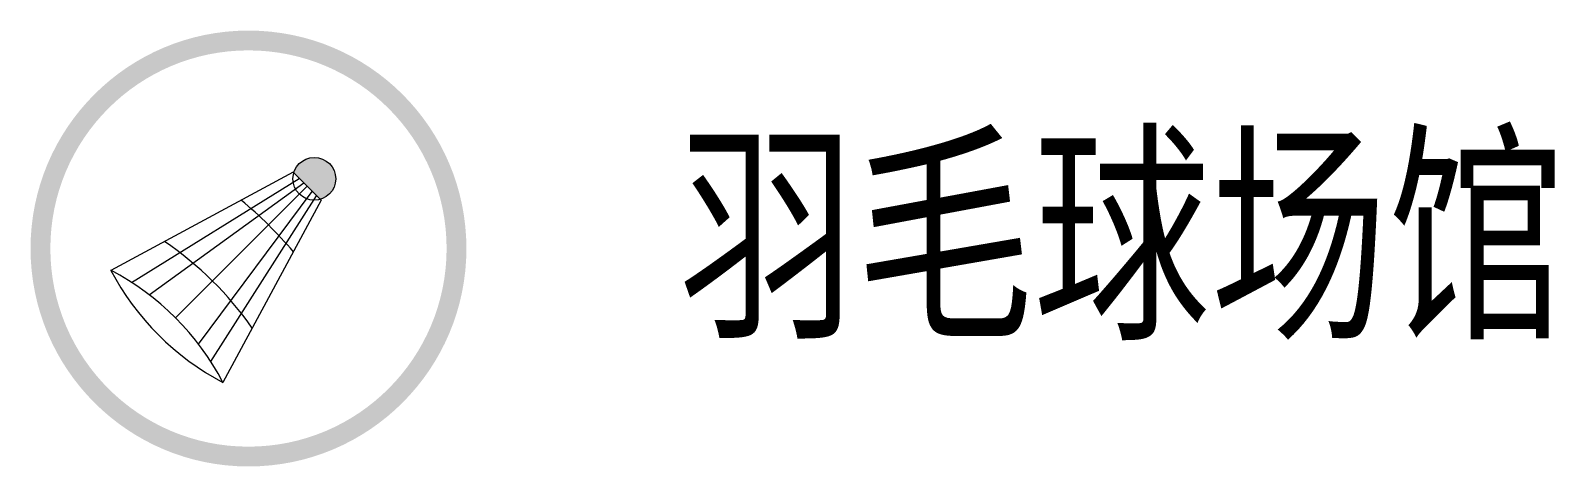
# Model space of a CAD drawing. Header units: millimetres. Extents: x -4.4 to 26.4, y -4.2 to 4.6.
import ezdxf

# ---------------------------------------------------------------- set-up
doc = ezdxf.new("R2010")
doc.units = ezdxf.units.MM
doc.layers.add('设施图块', color=7, linetype='Continuous')
doc.styles.add('设施块标注', font='SIMFANG.TTF', dxfattribs={"width": 0.75})

msp = doc.modelspace()

# ---------------------------------------------------------------- hatches: boundary and pattern name
at = {"layer": '设施图块'}
h = msp.add_hatch(color=5, dxfattribs=at)
edge = h.paths.add_edge_path()
edge.add_arc((0.014, 0.207), 4.4, 0, 360)
edge = h.paths.add_edge_path(flags=16)
edge.add_arc((0.014, 0.207), 4, 0, 360)
msp.add_hatch(color=5, dxfattribs=at).paths.add_polyline_path([(1.46, 1.199, 0.335591), (1.775, 1.615, 0.87086), (0.927, 1.733)])

# ---------------------------------------------------------------- linework, layer by layer
at = {"layer": '设施图块', "color": 5}
for p, q in [((0.913, 1.746), (-2.764, -0.234)), ((-2.346, -0.478), (1.038, 1.622)), ((0.913, 1.746), (1.479, 1.181)), ((-1.994, -0.725), (1.13, 1.53)), ((1.196, 1.463), (-1.46, -1.193)), ((-0.993, -1.726), (1.3, 1.359)), ((-0.747, -2.075), (1.388, 1.272)), ((1.479, 1.181), (-0.501, -2.496))]:
    msp.add_line(p, q, dxfattribs=at)
msp.add_circle((1.343, 1.615), 0.432, dxfattribs=at)
for centre, radius, start, end in [((-5.615, -5.415), 8.578, 40.373, 50.2762), ((-5.615, -5.415), 6.978, 35.1434, 55.689), ((-5.263, -4.995), 5.378, 27.6909, 62.3091), ((1.998, 2.265), 5.378, 207.6909, 242.3091)]:
    msp.add_arc(centre, radius, start, end, dxfattribs=at)

# ---------------------------------------------------------------- texts
at = {"layer": '设施图块', "style": '设施块标注', "width": 0.75}
msp.add_attdef('羽毛球场馆', (8.694, -1.257), '羽毛球场馆', height=3.5, dxfattribs=at)

doc.saveas('drawing.dxf')
